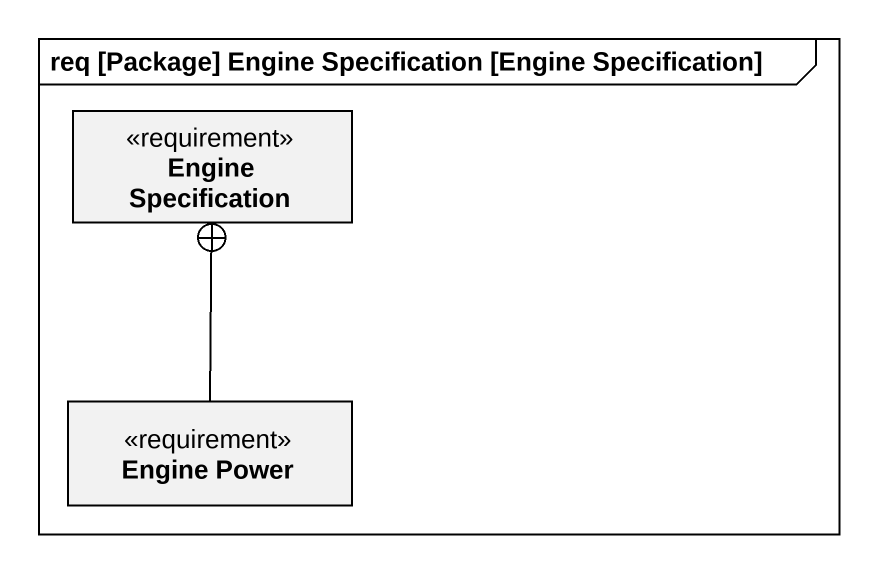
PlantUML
@startuml
mainframe req [Package] Engine Specification [Engine Specification]
hide circle
hide empty members
class "Engine Specification" as Engine_Specification <<requirement>>
class "Engine Power" as Engine_Power <<requirement>>
Engine_Power -up-+ Engine_Specification
@enduml
